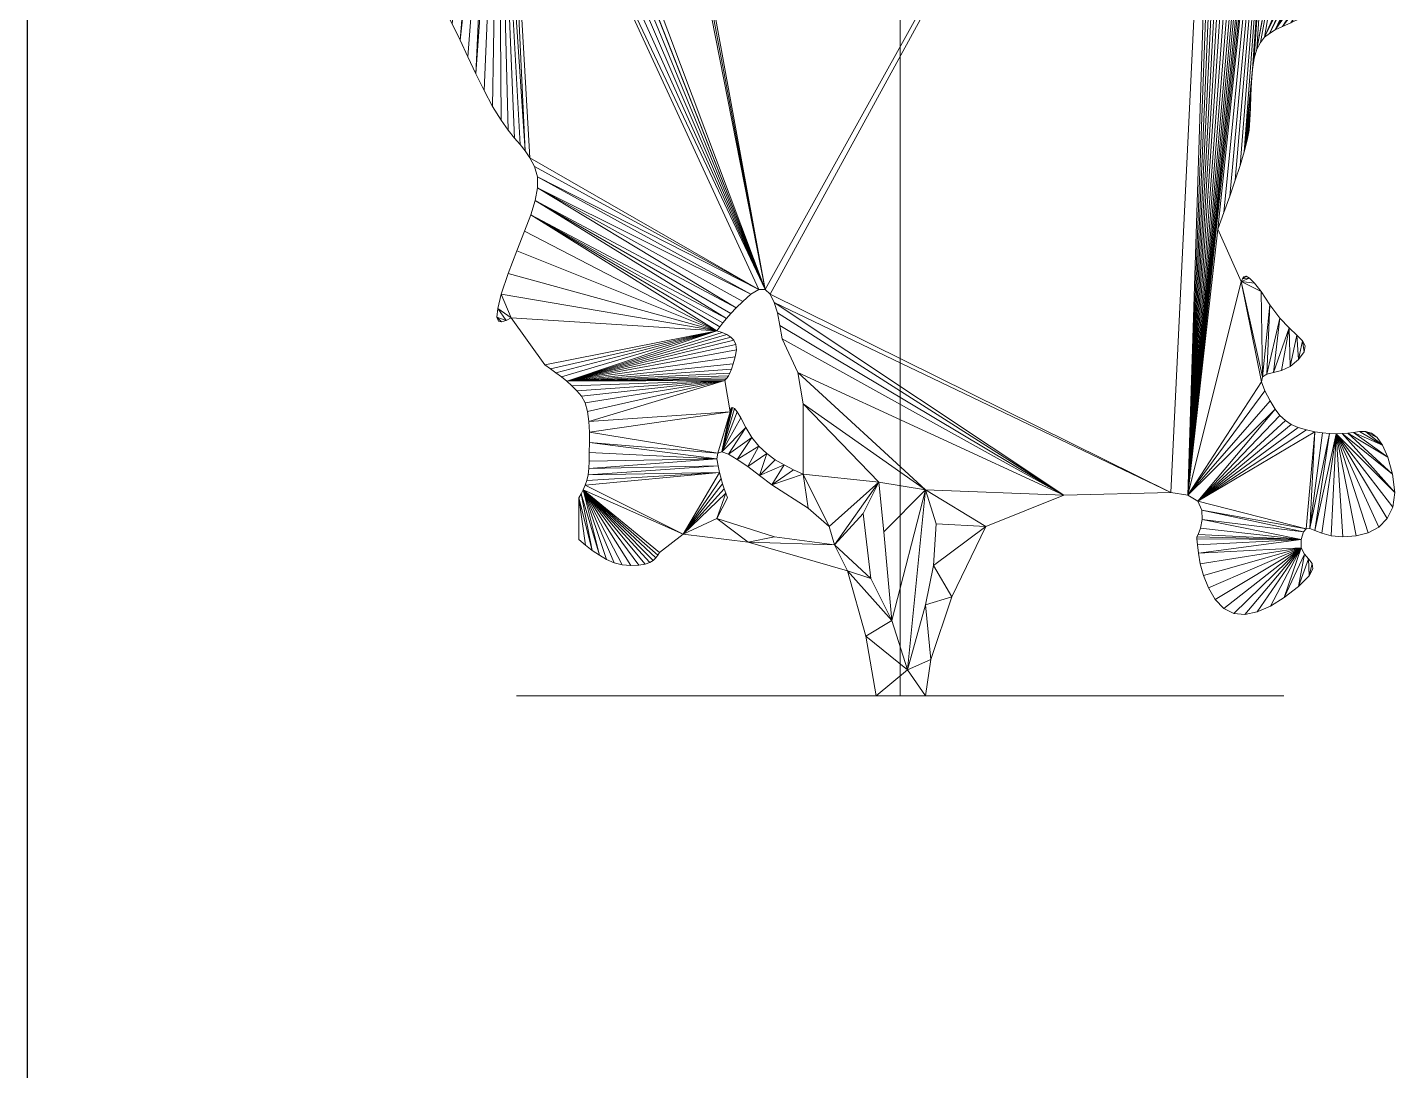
# Model space of a CAD drawing. Header units: metres. Extents: x 42 to 294, y -52 to 32.
# Drawn here: x 255.857 to 257.08, y -40.578 to -39.645 of the extents above; entities that cross this region are included whole.
import ezdxf

# ---------------------------------------------------------------- set-up
doc = ezdxf.new("R2010")
doc.units = ezdxf.units.M
doc.header["$LTSCALE"] = 0.15
doc.layers.add('A-WALL', color=2, linetype='Continuous', lineweight=30)
doc.layers.add('L-PLNTBEM', color=3, linetype='Continuous', lineweight=9)

# ---------------------------------------------------------------- blocks, each defined once
blk = doc.blocks.new('RPC Tree - Deciduous - Gray Birch - 1_5 Meter-22-Sur')
at = {"layer": 'L-PLNTBEM'}
mesh = blk.add_polyface(dxfattribs=at)
corners = [(21.7191, 4.4501), (21.7191, 4.4376), (21.7191, 4.4365), (21.7191, 4.4349), (21.7191, 4.6032), (21.7191, 4.6149), (21.7191, 4.6545), (21.7191, 4.6545), (21.7191, 4.4624), (21.7191, 4.3567), (21.7191, 4.3536), (21.7191, 4.3472), (21.7191, 4.6545), (21.7191, 4.5472), (21.7191, 4.5796), (21.7191, 4.6539), (21.7191, 4.6475), (21.7191, 4.6326), (21.7191, 4.6241), (21.7191, 4.6157), (21.7191, 4.6073), (21.7191, 4.5985), (21.7191, 4.5906), (21.7191, 4.5843), (21.7191, 4.5791), (21.7191, 4.5565), (21.7191, 4.5552), (21.7191, 4.5743), (21.7191, 4.5537), (21.7191, 4.5694), (21.7191, 4.552), (21.7191, 4.5637), (21.7191, 4.55), (21.7191, 4.5566), (21.7191, 4.5478), (21.7191, 4.5493), (21.7191, 4.5461), (21.7191, 4.5433), (21.7191, 4.5446), (21.7191, 4.5381), (21.7191, 4.5431), (21.7191, 4.5331), (21.7191, 4.5416), (21.7191, 4.5278), (21.7191, 4.5399), (21.7191, 4.5218), (21.7191, 4.5379), (21.7191, 4.5146), (21.7191, 4.5354), (21.7191, 4.506), (21.7191, 4.5327), (21.7191, 4.4963), (21.7191, 4.5296), (21.7191, 4.4856), (21.5105, 4.584), (21.513, 4.5926), (21.9588, 4.6359), (21.5064, 4.5752), (21.4914, 4.55), (21.4962, 4.558), (22.0055, 4.5962), (21.4877, 4.5426), (21.4845, 4.5363), (21.4809, 4.5314), (21.5985, 3.8634), (21.477, 4.5276)]
mesh.append_faces([[corners[k] for k in face] for face in [(4, 5, 6), (4, 6, 7), (4, 7, 12), (13, 4, 12)]])
mesh.append_faces([[corners[k] for k in face] for face in [(0, 1, 2), (0, 2, 3), (8, 0, 3), (9, 10, 11), (16, 17, 18), (16, 18, 19), (16, 19, 20), (16, 20, 21), (16, 21, 22), (16, 22, 23), (16, 23, 24), (25, 14, 24), (26, 25, 27), (28, 26, 29), (30, 28, 31), (32, 30, 33), (34, 32, 35), (36, 34, 37), (38, 36, 39), (40, 38, 41), (42, 40, 43), (44, 42, 45), (46, 44, 47), (48, 46, 49), (50, 48, 51), (52, 50, 53), (64, 65, 60)]], dxfattribs={"vtx0": -1, "vtx1": -1, "vtx2": -1})
mesh.append_faces([[corners[k] for k in face] for face in [(14, 12, 15)]], dxfattribs={"vtx0": -1, "vtx2": -1})
mesh.append_faces([[corners[k] for k in face] for face in [(54, 55, 56), (57, 54, 56), (58, 59, 60), (61, 58, 60), (62, 61, 60), (63, 62, 60)]], dxfattribs={"vtx1": -1, "vtx2": -1})
mesh = blk.add_polyface(dxfattribs=at)
corners = [(21.7191, 4.3955), (21.7191, 4.1084), (21.7191, 4.0995), (21.7191, 4.0911), (21.7191, 4.0831), (21.7191, 4.0393), (21.7191, 4.0825), (21.7191, 4.0817), (21.7191, 4.0544), (21.7191, 4.0493), (21.7191, 4.0565), (21.7191, 4.0575), (21.7191, 4.0595), (21.7191, 4.0644), (21.7191, 4.0705), (21.7191, 4.0751), (21.7191, 4.0783), (21.7191, 4.0804), (21.603, 3.8592), (21.5985, 3.8634), (22.0055, 4.5962), (21.9612, 3.6819), (21.9764, 3.6797), (22.0105, 4.5966), (22.0155, 4.5967), (22.0206, 4.596), (22.0259, 4.5941), (22.0313, 4.5906), (22.0369, 4.5853), (22.0428, 4.5776), (22.0483, 4.5694), (22.053, 4.5627), (22.0569, 4.5572), (22.0603, 4.5527), (22.0031, 3.9175), (22.0684, 4.5426), (22.0086, 3.9324), (22.0139, 3.9471), (22.0319, 4.0151), (22.0311, 4.0061), (22.0295, 3.9972), (22.0268, 3.9865), (22.0323, 4.0258), (22.0327, 4.0373), (22.0332, 4.049)]
mesh.append_faces([[corners[k] for k in face] for face in [(0, 1, 2), (0, 2, 3), (0, 3, 4), (5, 0, 4), (5, 4, 6), (5, 6, 7), (8, 9, 5), (10, 8, 5), (11, 10, 5), (12, 11, 5), (12, 5, 7), (13, 12, 7), (14, 13, 7), (15, 14, 7), (16, 15, 7), (17, 16, 7), (18, 19, 20), (21, 18, 20), (22, 21, 20), (34, 22, 35), (36, 34, 35), (37, 36, 35), (38, 39, 40), (38, 40, 41), (42, 38, 41), (43, 42, 41), (43, 41, 44)]], dxfattribs={"vtx0": -1, "vtx1": -1, "vtx2": -1})
mesh.append_faces([[corners[k] for k in face] for face in [(22, 20, 23), (22, 23, 24), (22, 24, 25), (22, 25, 26), (22, 26, 27), (22, 27, 28), (22, 28, 29), (22, 29, 30), (22, 30, 31), (22, 31, 32), (22, 32, 33)]], dxfattribs={"vtx0": -1, "vtx2": -1})
mesh = blk.add_polyface(dxfattribs=at)
corners = [(22.1233, 4.3669), (22.1338, 4.272), (22.1278, 4.2654), (22.1162, 4.3726), (22.122, 4.2591), (22.1165, 4.2529), (22.1099, 4.3789), (22.1115, 4.2461), (22.1048, 4.3857), (22.1072, 4.2384), (21.9764, 3.6797), (22.0603, 4.5527), (22.0633, 4.5489), (22.0659, 4.5456), (22.0684, 4.5426), (22.1011, 4.3933), (22.1036, 4.2293), (22.0188, 3.9612), (22.0139, 3.9471), (22.0232, 3.9744), (22.0268, 3.9865), (22.0989, 4.4009), (22.1011, 4.2184), (22.0969, 4.1254), (22.0927, 4.1182), (22.0864, 4.1118), (22.0778, 4.1064), (22.0997, 4.1337), (22.1014, 4.143), (22.0686, 4.1021), (22.1025, 4.1533), (22.0609, 4.0986), (22.1034, 4.1647), (22.0546, 4.0956), (22.1038, 4.175), (22.1032, 4.1827), (22.102, 4.1888), (22.1008, 4.1943), (22.0493, 4.0926), (22.0999, 4.2004), (22.045, 4.0891), (22.0999, 4.2081), (22.0413, 4.0845), (22.0381, 4.0784), (22.0984, 4.408), (22.0357, 4.0703), (22.0341, 4.0602), (22.0332, 4.049)]
mesh.append_faces([[corners[k] for k in face] for face in [(0, 1, 2), (3, 2, 4), (3, 4, 5), (6, 5, 7), (8, 7, 9), (15, 9, 16), (17, 18, 14), (19, 17, 14), (20, 19, 14), (21, 16, 22), (23, 24, 25), (23, 25, 26), (27, 23, 26), (28, 27, 26), (28, 26, 29), (30, 28, 29), (30, 29, 31), (32, 30, 31), (32, 31, 33), (34, 32, 33), (35, 34, 33), (36, 35, 33), (37, 36, 33), (37, 33, 38), (39, 37, 38), (39, 38, 40), (41, 39, 40), (22, 41, 40), (21, 22, 40), (21, 40, 42), (21, 42, 43), (14, 43, 45), (14, 45, 46), (20, 14, 46), (20, 46, 47)]], dxfattribs={"vtx0": -1, "vtx1": -1, "vtx2": -1})
mesh.append_faces([[corners[k] for k in face] for face in [(10, 11, 12), (10, 12, 13), (10, 13, 14)]], dxfattribs={"vtx0": -1, "vtx2": -1})
mesh.append_faces([[corners[k] for k in face] for face in [(44, 21, 43)]], dxfattribs={"vtx1": -1, "vtx2": -1})
mesh = blk.add_polyface(dxfattribs=at)
corners = [(22.1477, 4.3513), (22.1594, 4.3023), (22.1338, 4.272), (22.1393, 4.3563), (22.1311, 4.3615), (22.1233, 4.3669), (22.0684, 4.5426), (22.0988, 4.5332), (22.1244, 4.4703), (22.1162, 4.3726), (22.1278, 4.2654), (22.1099, 4.3789), (22.1165, 4.2529), (22.1048, 4.3857), (22.1115, 4.2461), (22.1279, 4.4678), (22.1288, 4.4658), (22.1285, 4.4628), (22.1264, 4.4692), (22.1268, 4.4585), (22.1232, 4.4525), (22.1174, 4.4446), (22.111, 4.4361), (22.1058, 4.4285), (22.1019, 4.4215), (22.0994, 4.4147), (22.1011, 4.3933), (22.1072, 4.2384), (22.0984, 4.408), (22.0989, 4.4009), (22.0992, 4.4), (22.1036, 4.2293), (22.0381, 4.0784), (21.7191, 4.4889), (21.7191, 4.3567), (21.7191, 4.3472), (21.7191, 4.5472), (21.7191, 4.49), (21.7191, 4.4851), (21.7191, 4.3407), (21.7191, 4.4824), (21.7191, 4.3344), (21.7191, 4.4797), (21.7191, 4.3283), (21.7191, 4.4773), (21.7191, 4.3224), (21.7191, 4.4751), (21.7191, 4.3169), (21.7191, 4.4711), (21.7191, 4.4733)]
mesh.append_faces([[corners[k] for k in face] for face in [(0, 1, 2), (3, 0, 2), (4, 3, 2), (5, 4, 2), (9, 5, 10), (11, 9, 12), (13, 11, 14), (6, 8, 20), (26, 13, 27), (6, 28, 32), (33, 34, 35), (38, 35, 39), (40, 39, 41), (42, 41, 43), (44, 43, 45), (46, 45, 47), (48, 49, 47), (30, 26, 31)]], dxfattribs={"vtx0": -1, "vtx1": -1, "vtx2": -1})
mesh.append_faces([[corners[k] for k in face] for face in [(8, 17, 19), (8, 19, 20), (6, 20, 21), (6, 21, 22), (6, 22, 23), (6, 23, 24), (6, 24, 25), (6, 25, 28)]], dxfattribs={"vtx0": -1, "vtx2": -1})
mesh.append_faces([[corners[k] for k in face] for face in [(36, 37, 33), (36, 33, 38), (36, 38, 40), (36, 40, 42), (36, 42, 44), (36, 44, 46), (36, 46, 49)]], dxfattribs={"vtx1": -1})
mesh.append_faces([[corners[k] for k in face] for face in [(18, 15, 17), (8, 18, 17), (29, 30, 31)]], dxfattribs={"vtx1": -1, "vtx2": -1})
mesh.append_faces([[corners[k] for k in face] for face in [(6, 7, 8), (15, 16, 17)]], dxfattribs={"vtx2": -1})
mesh = blk.add_polyface(dxfattribs=at)
corners = [(21.7191, 3.8988), (21.7191, 3.9292), (21.7191, 3.9082), (21.7191, 4.1035), (21.7191, 4.1041), (21.7191, 4.1039), (21.7191, 3.8265), (21.7191, 3.9525), (21.7191, 3.9638), (21.7191, 3.9723), (21.7191, 3.9792), (21.7191, 3.9852), (21.7191, 3.8303), (21.7191, 3.9914), (21.7191, 3.9989), (21.7191, 3.8346), (21.7191, 4.0085), (21.7191, 3.8732), (21.7191, 3.8615), (21.7191, 3.8843), (21.7191, 3.8947), (21.7191, 3.9045), (21.7191, 3.9135), (21.7191, 3.9217), (21.7191, 3.9292), (21.7191, 3.9348), (21.7191, 4.0178), (21.5725, 3.847), (21.3927, 3.9432), (21.3948, 3.9543), (21.5856, 3.8592), (21.3947, 3.9643), (21.5928, 3.8636), (21.3921, 3.9735), (21.388, 3.9813), (21.3687, 4.0059), (21.3622, 4.015), (21.3599, 4.3423), (21.3743, 3.9989), (21.3793, 3.9931), (21.3838, 3.9876), (21.3666, 4.3541), (21.5985, 3.8634), (21.3725, 4.3658), (21.3779, 4.3774), (21.3829, 4.3889), (21.3874, 4.4), (21.3875, 4.4005), (21.3921, 4.412), (21.4686, 4.5225), (21.4729, 4.5248), (21.477, 4.5276)]
mesh.append_faces([[corners[k] for k in face] for face in [(0, 1, 2), (3, 4, 5), (6, 7, 8), (6, 8, 9), (6, 9, 10), (6, 10, 11), (12, 11, 13), (12, 13, 14), (15, 14, 16), (17, 18, 16), (19, 17, 16), (20, 19, 16), (21, 20, 16), (22, 21, 16), (23, 22, 16), (24, 23, 16), (25, 24, 16), (25, 16, 26), (27, 28, 29), (30, 29, 31), (32, 31, 33), (32, 33, 34), (35, 36, 37), (38, 35, 37), (39, 38, 37), (40, 39, 37), (40, 37, 41), (34, 40, 41), (32, 34, 41), (42, 32, 41), (42, 41, 43), (42, 43, 44), (42, 44, 45), (42, 45, 46), (42, 48, 49)]], dxfattribs={"vtx0": -1, "vtx1": -1, "vtx2": -1})
mesh.append_faces([[corners[k] for k in face] for face in [(42, 47, 48), (42, 49, 50), (42, 50, 51), (42, 46, 47)]], dxfattribs={"vtx0": -1, "vtx2": -1})
mesh = blk.add_polyface(dxfattribs=at)
corners = [(21.7191, 3.9383), (21.7191, 3.9348), (21.7191, 4.0178), (21.7191, 4.0246), (21.7191, 4.0301), (21.7191, 4.0354), (21.7191, 4.0417), (21.7191, 4.0502), (21.7191, 4.0621), (21.7191, 4.0747), (21.7191, 4.0847), (21.7191, 4.0923), (21.7191, 4.0978), (21.7191, 4.1015), (21.7191, 4.1035), (21.7191, 4.1039), (21.7191, 4.1039), (21.7191, 4.1046), (21.7191, 4.1069), (21.7191, 4.1114), (21.7191, 4.1188), (21.7191, 4.1297), (21.7191, 4.1422), (21.7191, 4.1538), (21.7191, 4.1647), (21.7191, 4.1752), (21.7191, 4.1855), (21.7191, 4.196), (21.7191, 4.2067), (21.7191, 3.94), (21.7191, 4.2156), (21.7191, 3.9408), (21.7191, 4.2464), (21.7191, 3.9412), (21.7191, 4.3955), (21.7191, 3.9418), (21.7191, 3.9432), (21.7191, 3.9464), (21.7191, 3.9523), (21.7191, 3.9609), (21.7191, 3.9721), (21.7191, 3.9861)]
mesh.append_faces([[corners[k] for k in face] for face in [(0, 1, 2), (0, 2, 3), (0, 3, 4), (0, 4, 5), (0, 5, 6), (0, 6, 7), (0, 7, 8), (0, 8, 9), (0, 9, 10), (0, 10, 11), (0, 11, 12), (0, 12, 13), (0, 13, 14), (0, 14, 15), (0, 15, 16), (0, 16, 17), (0, 17, 18), (0, 18, 19), (0, 19, 20), (0, 20, 21), (0, 21, 22), (0, 22, 23), (0, 23, 24), (0, 24, 25), (0, 25, 26), (0, 26, 27), (0, 27, 28), (29, 0, 28), (29, 28, 30), (31, 29, 32), (33, 31, 34), (35, 33, 34), (36, 35, 34), (37, 36, 34), (38, 37, 34), (39, 38, 34), (40, 39, 34), (41, 40, 34)]], dxfattribs={"vtx0": -1, "vtx1": -1, "vtx2": -1})
mesh = blk.add_polyface(dxfattribs=at)
corners = [(21.7191, 3.94), (21.7191, 4.2156), (21.7191, 4.2213), (21.7191, 4.225), (21.7191, 4.2281), (21.7191, 4.2318), (21.7191, 4.2374), (21.7191, 4.2464), (21.7191, 3.9408), (21.7191, 4.2561), (21.7191, 4.264), (21.7191, 4.3928), (21.7191, 4.3933), (21.7191, 4.3955), (21.7191, 4.0029), (21.7191, 3.9861), (21.7191, 4.0225), (21.7191, 4.0393), (21.7191, 4.3044), (21.7191, 4.2999), (21.7191, 4.2912), (21.7191, 4.2767), (21.7191, 4.3062), (21.7191, 4.307), (21.7191, 4.2606), (21.7191, 4.3083), (21.7191, 4.2479), (21.7191, 4.2381), (21.7191, 4.2306), (21.7191, 4.2248), (21.7191, 4.2201), (21.7191, 4.216), (21.7191, 4.3117), (21.7191, 4.2105), (21.7191, 4.2045), (21.7191, 4.1978), (21.7191, 4.1899), (21.7191, 4.1805), (21.7191, 4.1691), (21.7191, 4.1554), (21.7191, 4.1414), (21.7191, 4.129), (21.7191, 4.1181), (21.7191, 4.1084)]
mesh.append_faces([[corners[k] for k in face] for face in [(0, 1, 2), (0, 2, 3), (0, 3, 4), (0, 4, 5), (0, 5, 6), (0, 6, 7), (8, 7, 9), (9, 10, 11), (8, 9, 11), (8, 11, 12), (8, 12, 13), (14, 15, 13), (16, 14, 13), (17, 16, 13), (18, 19, 20), (18, 20, 21), (22, 18, 21), (23, 22, 21), (23, 21, 24), (25, 23, 24), (25, 24, 26), (25, 26, 27), (25, 27, 28), (25, 28, 29), (25, 29, 30), (25, 30, 31), (32, 25, 31), (13, 31, 33), (13, 33, 34), (13, 34, 35), (13, 35, 36), (13, 36, 37), (13, 37, 38), (13, 38, 39), (13, 39, 40), (13, 40, 41), (13, 41, 42), (13, 42, 43)]], dxfattribs={"vtx0": -1, "vtx1": -1, "vtx2": -1})
mesh = blk.add_polyface(dxfattribs=at)
corners = [(21.187, 4.2877), (21.187, 4.2978), (21.2848, 4.3235), (21.1895, 4.2772), (21.1941, 4.2659), (21.2003, 4.2534), (21.29, 4.3185), (21.2078, 4.2394), (21.2158, 4.2256), (21.2961, 4.3152), (21.2236, 4.214), (21.2312, 4.2041), (21.2385, 4.1956), (21.3034, 4.314), (21.2452, 4.188), (21.311, 4.3134), (21.318, 4.3123), (21.2514, 4.181), (21.3247, 4.3116), (21.2568, 4.1741), (21.2621, 4.1678), (21.2679, 4.1626), (21.2742, 4.1577), (21.2809, 4.1524), (21.3312, 4.3121), (21.2881, 4.146), (21.2956, 4.1379), (21.3378, 4.3148), (21.3034, 4.1274), (21.3112, 4.1148), (21.3448, 4.3206), (21.3185, 4.101), (21.3256, 4.0865), (21.3524, 4.3303), (21.3326, 4.0715), (21.3397, 4.0564), (21.3599, 4.3423), (21.347, 4.0415), (21.3547, 4.0271), (21.3622, 4.015)]
mesh.append_faces([[corners[k] for k in face] for face in [(0, 1, 2), (3, 0, 2), (4, 3, 2), (5, 4, 2), (5, 2, 6), (7, 5, 6), (8, 7, 6), (8, 6, 9), (10, 8, 9), (11, 10, 9), (12, 11, 9), (12, 9, 13), (14, 12, 13), (14, 13, 15), (14, 15, 16), (17, 14, 16), (17, 16, 18), (19, 17, 18), (20, 19, 18), (21, 20, 18), (22, 21, 18), (23, 22, 18), (23, 18, 24), (25, 23, 24), (26, 25, 24), (26, 24, 27), (28, 26, 27), (29, 28, 27), (29, 27, 30), (31, 29, 30), (32, 31, 30), (32, 30, 33), (34, 32, 33), (35, 34, 33), (35, 33, 36), (37, 35, 36), (38, 37, 36), (39, 38, 36)]], dxfattribs={"vtx0": -1, "vtx1": -1, "vtx2": -1})
mesh = blk.add_polyface(dxfattribs=at)
corners = [(21.7191, 3.8249), (21.7191, 3.8329), (21.7191, 3.9082), (21.7191, 3.8169), (21.7191, 3.9082), (21.7191, 3.8089), (21.7191, 3.9084), (21.7191, 3.9091), (21.7191, 3.8009), (21.7191, 3.9103), (21.7191, 3.9124), (21.7191, 3.9155), (21.7191, 3.9198), (21.7191, 3.9237), (21.7191, 3.9261), (21.7191, 3.928), (21.7191, 3.9306), (21.7191, 3.7998), (21.7191, 3.8172), (21.7191, 3.8084), (21.7191, 3.8064), (21.7191, 3.8111), (21.7191, 3.8248), (21.7191, 3.815), (21.7191, 3.8184), (21.7191, 3.8303), (21.7191, 3.8213), (21.7191, 3.7984), (21.7191, 3.8079), (21.7191, 3.7964), (21.7191, 3.8265), (21.7191, 3.9348), (21.7191, 3.9417), (21.7191, 3.9525), (21.7191, 3.824), (21.7191, 3.9852), (21.7191, 3.8346), (21.7191, 3.9989), (21.7191, 3.8389), (21.7191, 4.0085), (21.7191, 3.8442), (21.7191, 3.8514), (21.7191, 3.8615)]
mesh.append_faces([[corners[k] for k in face] for face in [(0, 1, 2), (3, 0, 2), (3, 2, 4), (5, 3, 4), (5, 4, 6), (5, 6, 7), (8, 5, 7), (8, 7, 9), (8, 9, 10), (8, 10, 11), (8, 11, 12), (8, 12, 13), (8, 13, 14), (8, 14, 15), (8, 15, 16), (17, 8, 16), (18, 19, 20), (18, 20, 21), (22, 18, 21), (22, 21, 23), (22, 23, 24), (25, 22, 24), (25, 24, 26), (27, 17, 16), (28, 29, 27), (28, 27, 16), (30, 28, 16), (30, 16, 31), (30, 31, 32), (30, 32, 33), (25, 26, 34), (25, 34, 30), (25, 30, 35), (36, 25, 37), (38, 36, 39), (40, 38, 39), (41, 40, 39), (42, 41, 39)]], dxfattribs={"vtx0": -1, "vtx1": -1, "vtx2": -1})
mesh = blk.add_polyface(dxfattribs=at)
corners = [(21.7191, 3.8938), (21.7191, 3.8988), (21.7191, 3.9082), (21.7191, 3.8887), (21.7191, 3.8833), (21.7191, 3.8775), (21.7191, 3.8713), (21.7191, 3.8644), (21.7191, 3.8569), (21.7191, 3.8489), (21.7191, 3.8409), (21.7191, 3.8329), (21.3627, 3.8345), (21.3599, 3.8352), (21.3585, 3.8389), (21.3667, 3.8359), (21.3592, 3.8465), (21.3711, 3.8382), (21.3624, 3.8592), (21.5723, 3.8144), (21.5728, 3.8095), (21.4209, 3.7816), (21.5705, 3.8181), (21.5676, 3.821), (21.564, 3.8232), (21.5598, 3.825), (21.5553, 3.8265), (21.4113, 3.7891), (21.4064, 3.7927), (21.4014, 3.7962), (21.3687, 3.8778), (21.3764, 3.8982), (21.3831, 3.9156), (21.3887, 3.9304), (21.5579, 3.8301), (21.5606, 3.8337), (21.5638, 3.8377), (21.3927, 3.9432), (21.5677, 3.842), (21.5725, 3.847), (21.5784, 3.8527), (21.3948, 3.9543), (21.5856, 3.8592), (21.5928, 3.8636), (21.3947, 3.9643)]
mesh.append_faces([[corners[k] for k in face] for face in [(0, 1, 2), (3, 0, 2), (4, 3, 2), (5, 4, 2), (6, 5, 2), (7, 6, 2), (8, 7, 2), (9, 8, 2), (10, 9, 2), (11, 10, 2), (12, 13, 14), (15, 12, 14), (15, 14, 16), (17, 15, 16), (17, 16, 18), (19, 20, 21), (22, 19, 21), (23, 22, 21), (24, 23, 21), (25, 24, 21), (26, 25, 21), (26, 27, 28), (26, 28, 29), (26, 29, 17), (26, 17, 18), (26, 18, 30), (26, 30, 31), (26, 31, 32), (26, 32, 33), (34, 26, 33), (35, 34, 33), (36, 35, 33), (36, 33, 37), (38, 36, 37), (39, 38, 37), (40, 39, 41), (42, 40, 41), (43, 42, 44)]], dxfattribs={"vtx0": -1, "vtx1": -1, "vtx2": -1})
mesh = blk.add_polyface(dxfattribs=at)
corners = [(21.7191, 3.6216), (21.7191, 3.6353), (21.7191, 3.6959), (21.7191, 3.6262), (21.7191, 3.6314), (21.7191, 3.6376), (21.7191, 3.6425), (21.7191, 3.6439), (21.7191, 3.6679), (21.7191, 3.6446), (21.7191, 3.7659), (21.7191, 3.7704), (21.7191, 3.775), (21.7191, 3.7797), (21.7191, 3.7845), (21.7191, 3.7897), (21.7191, 3.7951), (21.7191, 3.6428), (21.7191, 3.8009), (21.7191, 3.8064), (21.7191, 3.6404), (21.7191, 3.6376), (21.7191, 3.6355), (21.7191, 3.6353), (21.7191, 3.637), (21.7191, 3.6401), (21.7191, 3.6443), (21.7191, 3.6494), (21.7191, 3.6552), (21.7191, 3.6615), (21.7191, 3.6679), (21.7191, 3.7192), (21.7956, 3.6516), (21.7512, 3.6539), (21.7419, 3.6843), (21.8655, 3.6796), (21.6276, 3.7892), (21.9612, 3.6819), (21.6065, 3.852), (21.603, 3.8592), (22.0544, 3.7566), (21.9852, 3.6741), (21.9764, 3.6797), (22.0241, 3.8708), (22.0423, 3.7808), (22.0031, 3.9175)]
mesh.append_faces([[corners[k] for k in face] for face in [(0, 1, 2), (3, 0, 2), (4, 3, 2), (5, 4, 2), (6, 5, 2), (7, 6, 2), (8, 9, 10), (8, 10, 11), (8, 11, 12), (8, 12, 13), (2, 8, 13), (2, 13, 14), (2, 14, 15), (2, 15, 16), (17, 7, 2), (2, 16, 18), (2, 18, 19), (20, 17, 2), (21, 20, 2), (22, 21, 2), (23, 22, 2), (24, 23, 2), (25, 24, 2), (26, 25, 2), (27, 26, 2), (28, 27, 2), (29, 28, 2), (30, 29, 2), (31, 30, 2), (31, 2, 19), (32, 33, 34), (35, 32, 34), (35, 34, 36), (37, 35, 38), (37, 38, 39), (40, 41, 42), (43, 44, 42), (45, 43, 42)]], dxfattribs={"vtx0": -1, "vtx1": -1, "vtx2": -1})
mesh = blk.add_polyface(dxfattribs=at)
corners = [(22.0252, 3.8732), (22.0266, 3.8749), (22.0286, 3.8753), (22.0316, 3.8737), (22.0241, 3.8708), (22.0359, 3.8693), (22.0419, 3.8616), (22.0788, 3.8177), (22.0812, 3.813), (22.0803, 3.8078), (22.0754, 3.8009), (22.0738, 3.8227), (22.068, 3.7947), (22.0669, 3.8291), (22.0603, 3.7912), (22.053, 3.7894), (22.0587, 3.8378), (22.047, 3.7878), (22.0498, 3.8499), (22.0432, 3.7854), (22.0423, 3.7808), (22.1353, 3.7365), (22.1406, 3.7351), (22.1458, 3.7313), (22.1506, 3.7244), (22.1299, 3.7364), (22.1244, 3.7356), (22.1552, 3.7137), (22.1194, 3.7351), (22.1594, 3.6983), (22.1143, 3.7347), (22.1089, 3.7345), (22.1614, 3.6819), (22.09, 3.7362), (22.0969, 3.7352), (22.0856, 3.6497), (22.0824, 3.7379), (21.9852, 3.6741), (22.0751, 3.7401), (22.0689, 3.7428), (22.0636, 3.7463), (22.0588, 3.7508), (22.0544, 3.7566), (22.0499, 3.7639), (21.9764, 3.6797), (22.0451, 3.7729)]
mesh.append_faces([[corners[k] for k in face] for face in [(0, 1, 2), (0, 2, 3), (4, 0, 3), (4, 3, 5), (4, 5, 6), (7, 8, 9), (7, 9, 10), (11, 7, 10), (11, 10, 12), (13, 11, 12), (13, 12, 14), (13, 14, 15), (16, 13, 15), (16, 15, 17), (18, 16, 17), (18, 17, 19), (6, 18, 19), (4, 6, 19), (4, 19, 20), (21, 22, 23), (21, 23, 24), (25, 21, 24), (26, 25, 24), (26, 24, 27), (28, 26, 27), (28, 27, 29), (30, 28, 29), (31, 30, 32), (33, 34, 35), (36, 33, 37), (38, 36, 37), (39, 38, 37), (40, 39, 37), (41, 40, 37), (42, 41, 37), (43, 42, 44), (45, 43, 44), (20, 45, 44)]], dxfattribs={"vtx0": -1, "vtx1": -1, "vtx2": -1})
mesh = blk.add_polyface(dxfattribs=at)
corners = [(21.5928, 3.7233), (21.5998, 3.7169), (21.583, 3.7051), (21.5865, 3.7311), (21.5735, 3.7116), (21.5655, 3.7162), (21.581, 3.7402), (21.6999, 3.6913), (21.6323, 3.6983), (21.6323, 3.7612), (21.5595, 3.7182), (21.5766, 3.7486), (21.5733, 3.754), (21.5709, 3.757), (21.5693, 3.758), (21.5682, 3.7576), (21.5675, 3.7561), (21.567, 3.7542), (21.556, 3.7171), (21.5553, 3.7122), (21.4411, 3.7177), (21.4413, 3.7266), (21.4412, 3.736), (21.4407, 3.7455), (21.5623, 3.7822), (21.4395, 3.7544), (21.4374, 3.7622), (21.434, 3.7682), (21.4299, 3.773), (21.4255, 3.7774), (21.4209, 3.7816), (21.5633, 3.7833), (21.5644, 3.7845), (21.5655, 3.7863), (21.5668, 3.7888), (21.5682, 3.7923), (21.5698, 3.797), (21.5716, 3.8032), (21.5728, 3.8095), (21.5553, 3.8265), (21.4162, 3.7854), (21.4113, 3.7891), (21.7419, 3.6843), (21.6276, 3.7892), (21.8655, 3.6796), (21.6093, 3.8425), (21.6065, 3.852)]
mesh.append_faces([[corners[k] for k in face] for face in [(0, 1, 2), (3, 0, 4), (3, 4, 5), (6, 3, 5), (7, 8, 9), (6, 5, 10), (11, 6, 10), (12, 11, 10), (13, 12, 10), (14, 13, 10), (15, 14, 10), (16, 15, 10), (17, 16, 10), (17, 10, 18), (19, 20, 21), (18, 19, 21), (18, 21, 22), (17, 18, 22), (17, 22, 23), (24, 17, 23), (24, 23, 25), (24, 25, 26), (24, 26, 27), (24, 27, 28), (24, 28, 29), (24, 29, 30), (31, 24, 30), (32, 31, 30), (33, 32, 30), (34, 33, 30), (35, 34, 30), (36, 35, 30), (37, 36, 30), (38, 37, 30), (39, 30, 40), (39, 40, 41), (42, 9, 43), (44, 45, 46)]], dxfattribs={"vtx0": -1, "vtx1": -1, "vtx2": -1})
mesh = blk.add_polyface(dxfattribs=at)
corners = [(21.7191, 3.7722), (21.7191, 3.7708), (21.7191, 3.7694), (21.7191, 3.7681), (21.7191, 3.7737), (21.7191, 3.7752), (21.7191, 3.767), (21.7191, 3.7659), (21.7191, 3.8079), (21.7191, 3.7646), (21.7191, 3.763), (21.7191, 3.7843), (21.7191, 3.7814), (21.7191, 3.7722), (21.7191, 3.7542), (21.7191, 3.7829), (21.7191, 3.7316), (21.7191, 3.7794), (21.7191, 3.7103), (21.7191, 3.7761), (21.7191, 3.6909), (21.7191, 3.7752), (21.7191, 3.7772), (21.7191, 3.6463), (21.7191, 3.7809), (21.7191, 3.6546), (21.7191, 3.6633), (21.7191, 3.7192), (21.7191, 3.7861), (21.7191, 3.7926), (21.7191, 3.8001), (21.7191, 3.8084), (21.7191, 3.8064), (21.7191, 3.762), (21.7191, 3.762), (21.7191, 3.7638), (21.7191, 3.768), (21.7191, 3.7752), (21.7191, 3.7831), (21.7191, 3.7891), (21.7191, 3.7934), (21.7191, 3.7964), (21.8655, 3.6796), (21.6276, 3.7892), (21.6136, 3.8195), (21.6116, 3.8314), (21.6093, 3.8425)]
mesh.append_faces([[corners[k] for k in face] for face in [(0, 1, 2), (0, 2, 3), (4, 0, 3), (5, 4, 3), (5, 3, 6), (5, 6, 7), (8, 5, 7), (8, 7, 9), (8, 9, 10), (11, 12, 13), (11, 13, 14), (15, 11, 14), (15, 14, 16), (17, 15, 16), (17, 16, 18), (19, 17, 18), (19, 18, 20), (21, 19, 20), (22, 21, 23), (24, 22, 25), (24, 26, 27), (28, 24, 27), (29, 28, 27), (30, 29, 27), (31, 30, 27), (31, 27, 32), (8, 10, 33), (8, 33, 34), (8, 34, 35), (8, 35, 36), (8, 36, 37), (8, 37, 38), (8, 38, 39), (8, 39, 40), (8, 40, 41), (42, 43, 44), (42, 44, 45), (42, 45, 46)]], dxfattribs={"vtx0": -1, "vtx1": -1, "vtx2": -1})
mesh = blk.add_polyface(dxfattribs=at)
corners = [(21.7191, 3.6446), (21.7191, 3.6423), (21.7191, 3.7146), (21.7191, 3.7659), (21.7191, 3.6446), (21.7191, 3.7752), (21.7191, 3.6909), (21.7191, 3.6742), (21.7191, 3.6609), (21.7191, 3.6515), (21.7191, 3.6469), (21.7191, 3.6458), (21.7191, 3.6463), (21.7191, 3.7772), (21.7191, 3.6481), (21.7191, 3.651), (21.7191, 3.6546), (21.7191, 3.7809), (21.7191, 3.6588), (21.7191, 3.6633), (21.6603, 3.6353), (21.6999, 3.6913), (21.6859, 3.6633), (21.6323, 3.6983), (21.6556, 3.6516), (21.637, 3.6679), (21.6043, 3.6889), (21.6238, 3.7023), (21.6929, 3.605), (21.7419, 3.6843), (21.7046, 3.6469), (21.7256, 3.5233), (21.6976, 3.5), (21.6883, 3.5536), (21.7116, 3.5676), (21.6155, 3.7066), (21.6719, 3.612), (21.5833, 3.6376), (21.6066, 3.6423), (21.6074, 3.7113), (21.5934, 3.6973), (21.6323, 3.7612), (22.0533, 3.5), (21.376, 3.5), (21.385, 3.5), (22.0274, 3.5), (21.4109, 3.5), (21.4514, 3.5), (21.9337, 3.5), (21.5046, 3.5), (21.5683, 3.5), (21.6405, 3.5)]
mesh.append_faces([[corners[k] for k in face] for face in [(0, 1, 2), (0, 2, 3), (4, 0, 3), (5, 6, 7), (5, 7, 8), (5, 8, 9), (5, 9, 10), (5, 10, 11), (5, 11, 12), (13, 12, 14), (13, 14, 15), (13, 15, 16), (17, 16, 18), (17, 18, 19), (20, 21, 22), (23, 24, 25), (23, 25, 26), (27, 23, 26), (20, 22, 28), (29, 30, 21), (21, 20, 24), (31, 32, 33), (34, 31, 33), (35, 27, 26), (34, 33, 36), (28, 34, 36), (20, 28, 36), (20, 36, 37), (38, 20, 37), (21, 24, 23), (39, 35, 40), (29, 21, 41), (42, 43, 44), (45, 44, 46), (45, 46, 47), (48, 47, 49), (48, 49, 50), (48, 50, 51)]], dxfattribs={"vtx0": -1, "vtx1": -1, "vtx2": -1})
mesh = blk.add_polyface(dxfattribs=at)
corners = [(22.0876, 3.6186), (22.0883, 3.6138), (22.0849, 3.6073), (22.0844, 3.6227), (22.0754, 3.598), (22.0806, 3.6269), (22.0626, 3.588), (22.0778, 3.6324), (22.0502, 3.5803), (22.0385, 3.5753), (22.0275, 3.573), (22.0174, 3.5739), (22.0085, 3.5783), (22.0008, 3.5863), (21.9948, 3.5967), (21.9904, 3.6076), (21.9875, 3.6181), (21.9858, 3.6276), (22.0778, 3.6399), (21.9855, 3.6445), (21.9876, 3.6501), (21.9893, 3.6579), (22.0798, 3.6467), (21.9889, 3.6663), (22.0823, 3.6496), (21.9852, 3.6741), (22.1143, 3.7347), (22.1594, 3.6983), (22.1614, 3.6819), (22.1089, 3.7345), (22.1596, 3.6688), (22.1547, 3.6586), (22.1472, 3.6511), (22.1377, 3.646), (22.1268, 3.6432), (22.1151, 3.6423), (22.1045, 3.6432), (22.0963, 3.6455), (22.0901, 3.648), (22.1031, 3.7347), (22.0856, 3.6497), (22.0969, 3.7352), (22.09, 3.7362)]
mesh.append_faces([[corners[k] for k in face] for face in [(0, 1, 2), (3, 0, 2), (3, 2, 4), (5, 3, 4), (5, 4, 6), (7, 5, 6), (7, 6, 8), (7, 8, 9), (7, 9, 10), (7, 10, 11), (7, 11, 12), (7, 12, 13), (7, 13, 14), (7, 14, 15), (7, 15, 16), (7, 16, 17), (18, 7, 17), (18, 19, 20), (18, 20, 21), (22, 18, 21), (22, 21, 23), (24, 22, 23), (24, 23, 25), (26, 27, 28), (29, 28, 30), (29, 30, 31), (29, 31, 32), (29, 32, 33), (29, 33, 34), (29, 34, 35), (29, 35, 36), (29, 36, 37), (29, 37, 38), (39, 29, 38), (39, 38, 40), (41, 39, 40), (42, 40, 24), (42, 24, 25)]], dxfattribs={"vtx0": -1, "vtx1": -1, "vtx2": -1})
mesh = blk.add_polyface(dxfattribs=at)
corners = [(21.5553, 3.6586), (21.6066, 3.6423), (21.5833, 3.6376), (21.525, 3.6446), (21.6155, 3.7066), (21.6043, 3.6889), (21.5934, 3.6973), (21.5998, 3.7169), (21.6074, 3.7113), (21.583, 3.7051), (21.5928, 3.7233), (21.5735, 3.7116), (21.4377, 3.635), (21.4317, 3.6399), (21.4317, 3.6773), (21.5632, 3.6813), (21.5647, 3.6773), (21.5617, 3.6854), (21.5602, 3.6898), (21.5589, 3.6946), (21.5576, 3.6998), (21.4438, 3.6302), (21.4337, 3.6808), (21.4501, 3.6259), (21.4356, 3.6844), (21.4566, 3.6221), (21.4634, 3.6192), (21.4706, 3.6173), (21.4784, 3.6166), (21.4855, 3.617), (21.491, 3.6179), (21.4952, 3.6194), (21.4983, 3.6212), (21.5007, 3.6234), (21.5025, 3.6258), (21.504, 3.6283), (21.4373, 3.6884), (21.4388, 3.6928), (21.44, 3.6977), (21.5564, 3.7057), (21.4408, 3.7034), (21.5553, 3.7122), (21.441, 3.7099), (21.4411, 3.7177)]
mesh.append_faces([[corners[k] for k in face] for face in [(0, 1, 2), (0, 2, 3), (4, 5, 6), (7, 8, 6), (7, 6, 9), (10, 9, 11), (12, 13, 14), (15, 16, 0), (15, 0, 3), (17, 15, 3), (18, 17, 3), (19, 18, 3), (20, 19, 3), (21, 12, 14), (21, 14, 22), (23, 21, 22), (23, 22, 24), (25, 23, 24), (26, 25, 24), (27, 26, 24), (28, 27, 24), (29, 28, 24), (30, 29, 24), (31, 30, 24), (32, 31, 24), (33, 32, 24), (34, 33, 24), (35, 34, 24), (3, 35, 24), (3, 24, 36), (20, 3, 36), (20, 36, 37), (20, 37, 38), (39, 20, 38), (39, 38, 40), (41, 39, 40), (41, 40, 42), (41, 42, 43)]], dxfattribs={"vtx0": -1, "vtx1": -1, "vtx2": -1})
mesh = blk.add_polyface(dxfattribs=at)
corners = [(21.7191, 3.5155), (21.7191, 3.5), (21.7191, 3.556), (21.7191, 3.5307), (21.7191, 3.5455), (21.7191, 3.5), (21.7191, 3.57), (21.7191, 3.6679), (21.7191, 3.6166), (21.7191, 3.5596), (21.7191, 3.6353), (21.7191, 3.5728), (21.7191, 3.5849), (21.7191, 3.5956), (21.7191, 3.6044), (21.7191, 3.6113), (21.7191, 3.6168), (21.7191, 3.6446), (21.7191, 3.6216), (21.7116, 3.5676), (21.7419, 3.6843), (21.7256, 3.5233), (21.7046, 3.6469), (21.7466, 3.5327), (21.7419, 3.5), (21.7419, 3.5816), (21.7652, 3.5886), (21.6976, 3.5), (21.7489, 3.6166), (21.7956, 3.6516), (21.7512, 3.6539), (22.0778, 3.6399), (21.9858, 3.6276), (21.9849, 3.6353), (21.9845, 3.6404), (21.9845, 3.6423), (21.9855, 3.6445), (22.0623, 3.5), (21.7191, 3.5), (21.376, 3.5), (22.0533, 3.5), (22.0274, 3.5), (21.385, 3.5), (21.9869, 3.5), (21.4514, 3.5), (21.9337, 3.5), (21.6405, 3.5), (21.7191, 3.5), (21.7978, 3.5), (21.87, 3.5)]
mesh.append_faces([[corners[k] for k in face] for face in [(0, 1, 2), (3, 0, 2), (4, 3, 2), (2, 1, 5), (2, 5, 6), (7, 2, 6), (7, 6, 8), (9, 4, 2), (9, 2, 10), (11, 9, 10), (12, 11, 10), (13, 12, 10), (14, 13, 10), (15, 14, 10), (16, 15, 10), (7, 8, 17), (18, 16, 10), (19, 20, 21), (20, 19, 22), (23, 24, 21), (23, 21, 25), (26, 23, 25), (21, 24, 27), (26, 25, 28), (29, 26, 28), (29, 28, 30), (31, 32, 33), (31, 33, 34), (31, 34, 35), (31, 35, 36), (37, 38, 39), (40, 37, 39), (41, 40, 42), (43, 41, 44), (45, 43, 44), (45, 46, 47), (45, 47, 48), (45, 48, 49)]], dxfattribs={"vtx0": -1, "vtx1": -1, "vtx2": -1})

msp = doc.modelspace()

# ---------------------------------------------------------------- linework, layer by layer
at = {"layer": 'A-WALL'}
msp.add_line((255.8572, -43.7431), (255.8572, -27.1431), dxfattribs=at)

# ---------------------------------------------------------------- block references
at = {"layer": 'L-PLNTBEM'}
msp.add_blockref('RPC Tree - Deciduous - Gray Birch - 1_5 Meter-22-Sur', (234.9186, -43.7431), dxfattribs=at)

doc.saveas('drawing.dxf')
